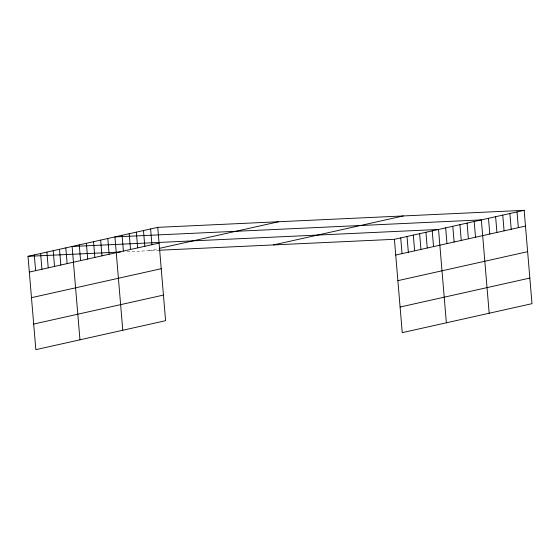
<?xml version="1.0" encoding="UTF-8"?>
<svg xmlns="http://www.w3.org/2000/svg" width="560" height="560" viewBox="0 0 560 560"><rect width="100%" height="100%" fill="white"/><g stroke="black" fill="none" stroke-linecap="round" stroke-linejoin="round"><path stroke-width="0.42" stroke-dasharray="2.8 2.1" d="M148.918 250.712L158.368 248.605M127.085 251.727L159.299 250.229"/><path stroke-width="0.84" d="M157.752 227.353L165.592 320.691L35.84 349.664L28 256.326L157.752 227.353L524.16 210.336L532 303.674L402.248 332.647L394.408 239.309L524.16 210.336M29.323 272.069L159.075 243.096M159.159 248.423L278.67 221.739M31.472 297.675L161.224 268.702M273.497 244.923L403.249 215.95M33.684 324.058L163.436 295.085M395.731 255.045L525.483 226.072M397.88 280.658L527.632 251.678M400.099 307.034L529.851 278.061M28 256.326L120.365 252.042M159.299 250.229L394.408 239.309M517.027 211.932L518.35 227.668M509.887 213.521L511.21 229.264M502.754 215.117L504.077 230.853M495.614 216.713L496.937 232.449M488.481 218.302L489.804 234.045M489.181 313.229L481.348 219.898L114.933 236.915L122.773 330.253M474.208 221.494L475.531 237.23M467.075 223.083L468.391 238.826M459.935 224.679L461.258 240.415M452.802 226.275L454.118 242.011M445.662 227.864L446.985 243.6M446.362 322.791L438.529 229.46L72.114 246.477L79.954 339.815M432.222 230.867L433.545 246.603M425.922 232.274L427.245 248.01M419.622 233.681L420.938 249.417M413.315 235.088L414.638 250.824M407.015 236.495L408.338 252.231M400.715 237.902L402.038 253.638M150.612 228.949L151.935 244.685M143.479 230.545L144.802 246.281M136.339 232.134L137.662 247.877M129.206 233.73L130.529 249.466M122.073 235.326L123.389 251.062M107.8 238.511L109.116 254.247M100.66 240.107L101.983 255.843M93.527 241.696L94.843 257.439M86.387 243.292L87.71 259.028M79.254 244.888L80.57 260.624M65.814 247.884L67.137 263.62M59.514 249.291L60.83 265.034M53.207 250.698L54.53 266.441M46.907 252.105L48.23 267.848M40.607 253.512L41.923 269.255M34.3 254.919L35.623 270.662"/></g></svg>
